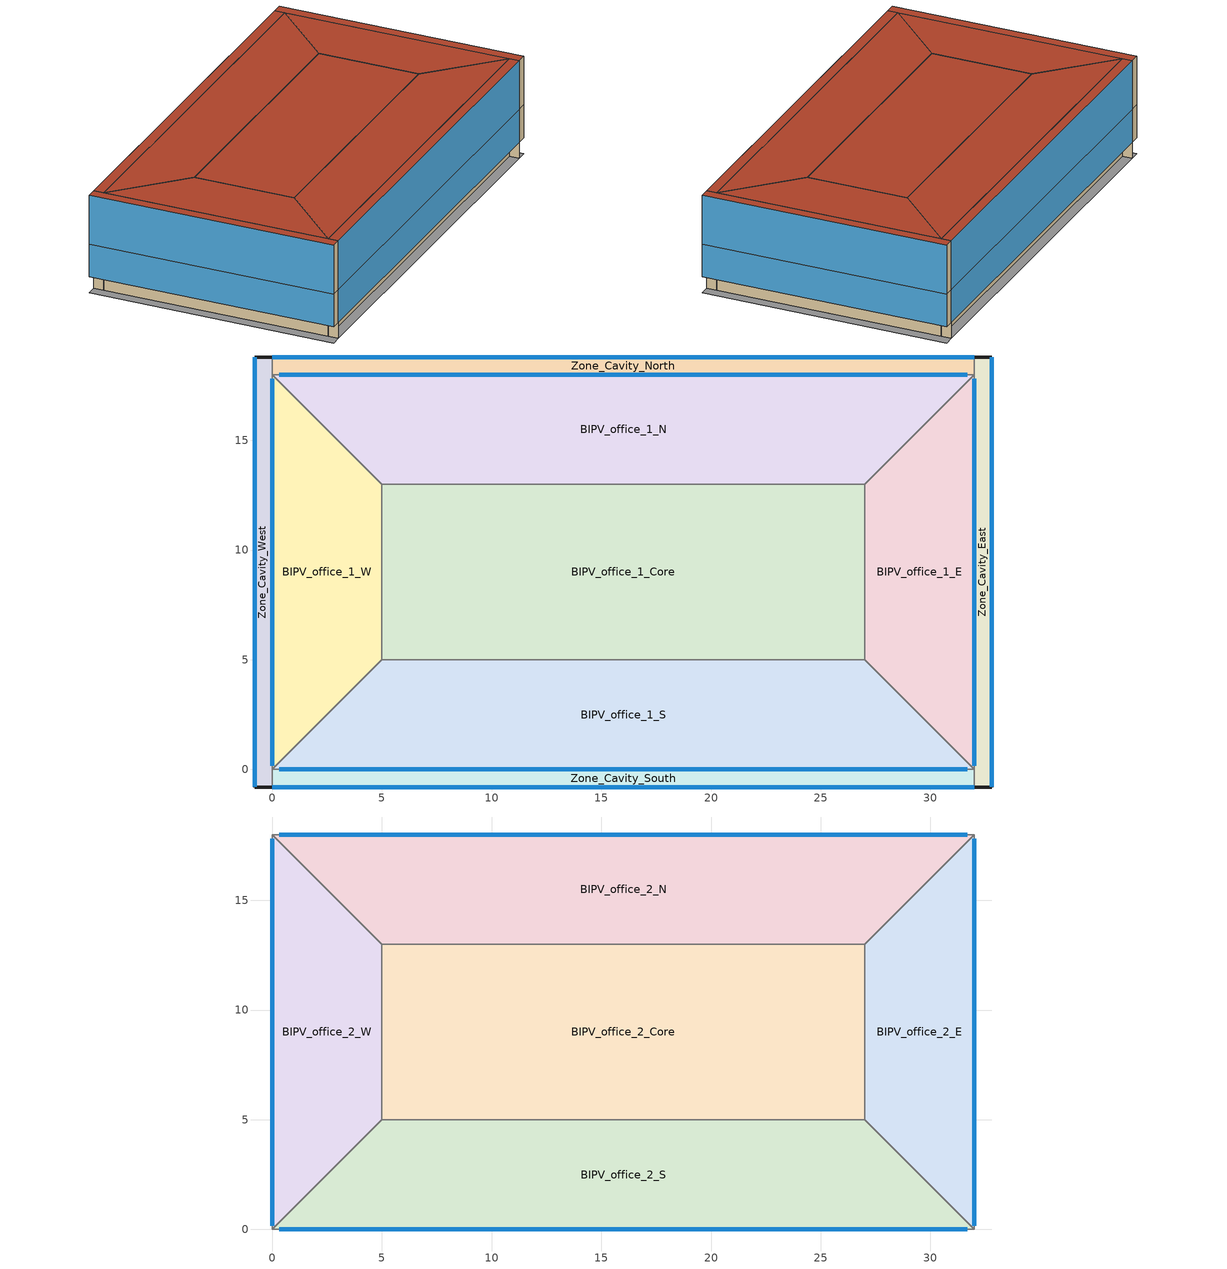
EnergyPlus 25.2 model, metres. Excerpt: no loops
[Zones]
BIPV_office_1_Core
 floor ground (Generic Ground Slab): 27,13 27,5 5,5 5,13 z0
 wall to BIPV_office_1_S (Generic Interior Wall): 5,5 27,5 z0:4
 wall to BIPV_office_1_E (Generic Interior Wall): 27,5 27,13 z0:4
 wall to BIPV_office_1_N (Generic Interior Wall): 27,13 5,13 z0:4
 wall to BIPV_office_1_W (Generic Interior Wall): 5,13 5,5 z0:4
BIPV_office_1_S
 floor ground (Generic Ground Slab): 27,5 32,0 0,0 5,5 z0
 wall to Zone_Cavity_South (Generic Exterior Wall): 0,0 32,0 z0:4
 wall to BIPV_office_1_W (Generic Interior Wall): 0,0 5,5 z0:4
 wall to BIPV_office_1_E (Generic Interior Wall): 32,0 27,5 z0:4
 window inside (Generic Double Pane): 0.32,0 31.68,0 z0.29:3.96
BIPV_office_1_E
 floor ground (Generic Ground Slab): 27,13 32,18 32,0 27,5 z0
 wall to Zone_Cavity_East (Generic Exterior Wall): 32,0 32,18 z0:4
 wall to BIPV_office_1_N (Generic Interior Wall): 27,13 32,18 z0:4
 window inside (Generic Double Pane): 32,0.18 32,17.82 z0.29:3.96
BIPV_office_1_N
 floor ground (Generic Ground Slab): 5,13 0,18 32,18 27,13 z0
 wall to Zone_Cavity_North (Generic Exterior Wall): 32,18 0,18 z0:4
 wall to BIPV_office_1_W (Generic Interior Wall): 0,18 5,13 z0:4
 window inside (Generic Double Pane): 31.68,18 0.32,18 z0.29:3.96
BIPV_office_1_W
 floor ground (Generic Ground Slab): 5,5 0,0 0,18 5,13 z0
 wall to Zone_Cavity_West (Generic Exterior Wall): 0,18 0,0 z0:4
 window inside (Generic Double Pane): 0,17.82 0,0.18 z0.29:3.96
Zone_Cavity_South
 floor ground (Generic Ground Slab): 0,0 32,0 32,-0.8 0,-0.8 z0
 wall outside (Generic Exterior Wall): 0,-0.8 32,-0.8 z1.33:4; 0,-0.8 32,-0.8 z4:8
 wall to Zone_Cavity_West (Generic Exterior Wall): 0,0 0,-0.8 z0:4; 0,0 0,-0.8 z4:8
 wall to Zone_Cavity_East (Generic Exterior Wall): 32,-0.8 32,0 z0:4; 32,-0.8 32,0 z4:8
 wall to BIPV_office_2_S (Generic Exterior Wall): 32,0 0,0 z4:8
 window inside (Generic Double Pane): 31.68,0 0.32,0 z4.29:7.96
 window (Generic Double Pane): 0,-0.8 32,-0.8 z1.33:4; 0,-0.8 32,-0.8 z4:8
 roof outside (Generic Roof): 0,-0.8 32,-0.8 32,0 0,0 z8
Zone_Cavity_East
 floor ground (Generic Ground Slab): 32,-0.8 32,18.8 32.8,18.8 32.8,-0.8 z0
 wall outside (Generic Exterior Wall): 32,-0.8 32.8,-0.8 32.8,18.8 32,18.8 z1.33:4; 32,-0.8 32.8,-0.8 32.8,18.8 32,18.8 z4:8
 wall to Zone_Cavity_North (Generic Exterior Wall): 32,18.8 32,18 z0:4; 32,18.8 32,18 z4:8
 wall to BIPV_office_2_E (Generic Exterior Wall): 32,18 32,0 z4:8
 window inside (Generic Double Pane): 32,17.82 32,0.18 z4.29:7.96
 window (Generic Double Pane): 32.8,-0.8 32.8,18.8 z1.33:4; 32.8,-0.8 32.8,18.8 z4:8
 roof outside (Generic Roof): 32,-0.8 32.8,-0.8 32.8,18.8 32,18.8 z8
Zone_Cavity_North
 floor ground (Generic Ground Slab): 32,18 0,18 0,18.8 32,18.8 z0
 wall outside (Generic Exterior Wall): 32,18.8 0,18.8 z1.33:4; 32,18.8 0,18.8 z4:8
 wall to Zone_Cavity_West (Generic Exterior Wall): 0,18.8 0,18 z0:4; 0,18.8 0,18 z4:8
 wall to BIPV_office_2_N (Generic Exterior Wall): 0,18 32,18 z4:8
 window inside (Generic Double Pane): 0.32,18 31.68,18 z4.29:7.96
 window (Generic Double Pane): 32,18.8 0,18.8 z1.33:4; 32,18.8 0,18.8 z4:8
 roof outside (Generic Roof): 0,18 32,18 32,18.8 0,18.8 z8
Zone_Cavity_West
 floor ground (Generic Ground Slab): 0,18.8 0,-0.8 -0.8,-0.8 -0.8,18.8 z0
 wall outside (Generic Exterior Wall): 0,18.8 -0.8,18.8 -0.8,-0.8 0,-0.8 z1.33:4; 0,18.8 -0.8,18.8 -0.8,-0.8 0,-0.8 z4:8
 wall to BIPV_office_2_W (Generic Exterior Wall): 0,0 0,18 z4:8
 window inside (Generic Double Pane): 0,0.18 0,17.82 z4.29:7.96
 window (Generic Double Pane): -0.8,18.8 -0.8,-0.8 z1.33:4; -0.8,18.8 -0.8,-0.8 z4:8
 roof outside (Generic Roof): 0,18.8 -0.8,18.8 -0.8,-0.8 0,-0.8 z8
BIPV_office_2_Core
 floor to BIPV_office_1_Core (Generic Interior Floor): 27,13 27,5 5,5 5,13 z4
 wall to BIPV_office_2_S (Generic Interior Wall): 5,5 27,5 z4:8
 wall to BIPV_office_2_E (Generic Interior Wall): 27,5 27,13 z4:8
 wall to BIPV_office_2_N (Generic Interior Wall): 27,13 5,13 z4:8
 wall to BIPV_office_2_W (Generic Interior Wall): 5,13 5,5 z4:8
 roof outside (Generic Roof): 5,13 5,5 27,5 27,13 z8
BIPV_office_2_S
 floor to BIPV_office_1_S (Generic Interior Floor): 27,5 32,0 0,0 5,5 z4
 wall to BIPV_office_2_W (Generic Interior Wall): 0,0 5,5 z4:8
 wall to BIPV_office_2_E (Generic Interior Wall): 32,0 27,5 z4:8
 roof outside (Generic Roof): 5,5 0,0 32,0 27,5 z8
BIPV_office_2_E
 floor to BIPV_office_1_E (Generic Interior Floor): 27,13 32,18 32,0 27,5 z4
 wall to BIPV_office_2_N (Generic Interior Wall): 27,13 32,18 z4:8
 roof outside (Generic Roof): 27,5 32,0 32,18 27,13 z8
BIPV_office_2_N
 floor to BIPV_office_1_N (Generic Interior Floor): 5,13 0,18 32,18 27,13 z4
 wall to BIPV_office_2_W (Generic Interior Wall): 0,18 5,13 z4:8
 roof outside (Generic Roof): 27,13 32,18 0,18 5,13 z8
BIPV_office_2_W
 floor to BIPV_office_1_W (Generic Interior Floor): 5,5 0,0 0,18 5,13 z4
 roof outside (Generic Roof): 5,13 0,18 0,0 5,5 z8
[Building]
unnamed: North Axis {deg}=0; Terrain=City; Solar Distribution=FullExterior
[Site:Location]
Site 1: 0, 0, 0, 0
[Site:WaterMainsTemperature]
CorrelationFromWeatherFile
[SizingPeriod:DesignDay]
KWANGJU Cooling Design Day 0.4% Condns DB=>MWB: 8, 21, SummerDesignDay, 31.9964, 7.2, DefaultMultipliers, Wetbulb, 25.4, 100712, 2.3, 235, No, No, No, ASHRAEClearSky, 1, FullResetAtBeginEnvironment
KWANGJU Heating Design Day 99.6% Condns DB: 1, 21, WinterDesignDay, -5.9928, 0, DefaultMultipliers, Wetbulb, -5.9928, 100712, 2.7, 348, No, No, No, ASHRAEClearSky, 0, FullResetAtBeginEnvironment
[Material]
Generic 50mm Insulation: MediumRough, 0.05, 0.03, 43, 1210, 0.9, 0.7, 0.7
Generic Acoustic Tile: MediumSmooth, 0.02, 0.06, 368, 590, 0.9, 0.2, 0.2
Generic Brick: MediumRough, 0.1, 0.9, 1920, 790, 0.9, 0.65, 0.65
Generic Ceiling Air Gap: Smooth, 0.1, 0.556, 1.28, 1000, 0.9, 0.7, 0.7
Generic Gypsum Board: MediumSmooth, 0.0127, 0.16, 800, 1090, 0.9, 0.5, 0.5
Generic HW Concrete: MediumRough, 0.2, 1.95, 2240, 900, 0.9, 0.8, 0.8
Generic LW Concrete: MediumRough, 0.1, 0.53, 1280, 840, 0.9, 0.8, 0.8
Generic Roof Membrane: MediumRough, 0.01, 0.16, 1120, 1460, 0.9, 0.65, 0.65
Generic Wall Air Gap: Smooth, 0.1, 0.667, 1.28, 1000, 0.9, 0.7, 0.7
[WindowMaterial:Gas]
Generic Window Air Gap: Air, 0.0127
[WindowMaterial:Glazing]
Generic Clear Glass: SpectralAverage, 0.006, 0.77, 0.07, 0.07, 0.88, 0.08, 0.08, 0, 0.84, 0.84, 1, 1, No
Generic Low-e Glass: SpectralAverage, 0.006, 0.45, 0.36, 0.36, 0.71, 0.21, 0.21, 0, 0.84, 0.047, 1, 1, No
[Construction]
Generic Double Pane: Generic Low-e Glass, Generic Window Air Gap, Generic Clear Glass
Generic Exterior Wall: Generic Brick, Generic LW Concrete, Generic 50mm Insulation, Generic Wall Air Gap, Generic Gypsum Board
Generic Ground Slab: Generic 50mm Insulation, Generic HW Concrete
Generic Interior Floor: Generic Acoustic Tile, Generic Ceiling Air Gap, Generic LW Concrete
Generic Interior Wall: Generic Gypsum Board, Generic Wall Air Gap, Generic Gypsum Board
Generic Roof: Generic Roof Membrane, Generic 50mm Insulation, Generic LW Concrete, Generic Ceiling Air Gap, Generic Acoustic Tile
[DesignSpecification:OutdoorAir]
SmallOffice Building_Ventilation: Sum, 0.00156214, 0.000352479, 0, 0
[Zone]
BIPV_office_1_Core; BIPV_office_1_S; BIPV_office_1_E; BIPV_office_1_N; BIPV_office_1_W; BIPV_office_2_Core; BIPV_office_2_S; BIPV_office_2_E; BIPV_office_2_N; BIPV_office_2_W; Zone_Cavity_South; Zone_Cavity_East; Zone_Cavity_North; Zone_Cavity_West: 0, 0, 0, 0, 1, 1, autocalculate, autocalculate, autocalculate
[Space]
BIPV_office_1_Core_Space: BIPV_office_1_Core
BIPV_office_1_S_Space: BIPV_office_1_S
BIPV_office_1_E_Space: BIPV_office_1_E
BIPV_office_1_N_Space: BIPV_office_1_N
BIPV_office_1_W_Space: BIPV_office_1_W
BIPV_office_2_Core_Space: BIPV_office_2_Core
BIPV_office_2_S_Space: BIPV_office_2_S
BIPV_office_2_E_Space: BIPV_office_2_E
BIPV_office_2_N_Space: BIPV_office_2_N
BIPV_office_2_W_Space: BIPV_office_2_W
[ZoneControl:Thermostat]
BIPV_office_1_Core Thermostat: BIPV_office_1_Core, BIPV_office_1 Thermostat Schedule, SmallOffice Building_Setpoint..BIPV_office_1_Core, 0
BIPV_office_1_S Thermostat: BIPV_office_1_S, BIPV_office_1 Thermostat Schedule, SmallOffice Building_Setpoint..BIPV_office_1_S, 0
BIPV_office_1_E Thermostat: BIPV_office_1_E, BIPV_office_1 Thermostat Schedule, SmallOffice Building_Setpoint..BIPV_office_1_E, 0
BIPV_office_1_N Thermostat: BIPV_office_1_N, BIPV_office_1 Thermostat Schedule, SmallOffice Building_Setpoint..BIPV_office_1_N, 0
BIPV_office_1_W Thermostat: BIPV_office_1_W, BIPV_office_1 Thermostat Schedule, SmallOffice Building_Setpoint..BIPV_office_1_W, 0
BIPV_office_2_Core Thermostat: BIPV_office_2_Core, BIPV_office_2 Thermostat Schedule, SmallOffice Building_Setpoint..BIPV_office_2_Core, 0
BIPV_office_2_S Thermostat: BIPV_office_2_S, BIPV_office_2 Thermostat Schedule, SmallOffice Building_Setpoint..BIPV_office_2_S, 0
BIPV_office_2_E Thermostat: BIPV_office_2_E, BIPV_office_2 Thermostat Schedule, SmallOffice Building_Setpoint..BIPV_office_2_E, 0
BIPV_office_2_N Thermostat: BIPV_office_2_N, BIPV_office_2 Thermostat Schedule, SmallOffice Building_Setpoint..BIPV_office_2_N, 0
BIPV_office_2_W Thermostat: BIPV_office_2_W, BIPV_office_2 Thermostat Schedule, SmallOffice Building_Setpoint..BIPV_office_2_W, 0
[ThermostatSetpoint:DualSetpoint]
SmallOffice Building_Setpoint..BIPV_office_1_Core; SmallOffice Building_Setpoint..BIPV_office_1_S; SmallOffice Building_Setpoint..BIPV_office_1_E; SmallOffice Building_Setpoint..BIPV_office_1_N; SmallOffice Building_Setpoint..BIPV_office_1_W; SmallOffice Building_Setpoint..BIPV_office_2_Core; SmallOffice Building_Setpoint..BIPV_office_2_S; SmallOffice Building_Setpoint..BIPV_office_2_E; SmallOffice Building_Setpoint..BIPV_office_2_N; SmallOffice Building_Setpoint..BIPV_office_2_W: SmallOffice Building_Setpoint_HtgSetp Schedule, SmallOffice Building_Setpoint_ClgSetp Schedule
[ZoneHVAC:IdealLoadsAirSystem]
BIPV_office_1_Core Ideal Loads Air System; BIPV_office_1_S Ideal Loads Air System; BIPV_office_1_E Ideal Loads Air System; BIPV_office_1_N Ideal Loads Air System; BIPV_office_1_W Ideal Loads Air System; BIPV_office_2_Core Ideal Loads Air System; BIPV_office_2_S Ideal Loads Air System; BIPV_office_2_E Ideal Loads Air System; BIPV_office_2_N Ideal Loads Air System; BIPV_office_2_W Ideal Loads Air System: 50, 13, LimitCapacity, Autosize, LimitFlowRateAndCapacity, Autosize, Autosize, None, SmallOffice Building_Ventilation, None, DifferentialDryBulb, 0, 0
[Zone equipment]
BIPV_office_1_Core: BIPV_office_1_Core Ideal Loads Air System
BIPV_office_1_S: BIPV_office_1_S Ideal Loads Air System
BIPV_office_1_E: BIPV_office_1_E Ideal Loads Air System
BIPV_office_1_N: BIPV_office_1_N Ideal Loads Air System
BIPV_office_1_W: BIPV_office_1_W Ideal Loads Air System
BIPV_office_2_Core: BIPV_office_2_Core Ideal Loads Air System
BIPV_office_2_S: BIPV_office_2_S Ideal Loads Air System
BIPV_office_2_E: BIPV_office_2_E Ideal Loads Air System
BIPV_office_2_N: BIPV_office_2_N Ideal Loads Air System
BIPV_office_2_W: BIPV_office_2_W Ideal Loads Air System
[Sizing:Zone]
BIPV_office_1_Core; BIPV_office_1_S; BIPV_office_1_E; BIPV_office_1_N; BIPV_office_1_W; BIPV_office_2_Core; BIPV_office_2_S; BIPV_office_2_E; BIPV_office_2_N; BIPV_office_2_W: SupplyAirTemperature, 14, 11.11, SupplyAirTemperature, 40, 11.11, 0.0085, 0.008, SmallOffice Building_Ventilation, DesignDay, 0, 0.000762, 0, 0, DesignDay, 0, 0.002032, 0.141576, 0.3, No, Sensible Load Only No Latent Load, HumidityRatioDifference, 0.005, HumidityRatioDifference, 0.005, Coincident
[ZoneVentilation:DesignFlowRate]
Story1_Cavity_South_BottomInletVent; Story2_Cavity_South_TopOutletVent: Zone_Cavity_South, DSF_Damper_TopBottom_Schedule, AirChanges/Hour, , , , 20, Natural, , , 1, 0, 0, 0, -100, , 100, , -100
Story1_Cavity_South_OuterLouverVent; Story2_Cavity_South_OuterLouverVent: Zone_Cavity_South, DSF_Damper_OuterSkin_Schedule, AirChanges/Hour, , , , 20, Natural, , , 1, 0, 0, 0, -100, , 100, , -100
Story1_Cavity_East_BottomInletVent; Story2_Cavity_East_TopOutletVent: Zone_Cavity_East, DSF_Damper_TopBottom_Schedule, AirChanges/Hour, , , , 20, Natural, , , 1, 0, 0, 0, -100, , 100, , -100
Story1_Cavity_East_OuterLouverVent; Story2_Cavity_East_OuterLouverVent: Zone_Cavity_East, DSF_Damper_OuterSkin_Schedule, AirChanges/Hour, , , , 20, Natural, , , 1, 0, 0, 0, -100, , 100, , -100
Story1_Cavity_North_BottomInletVent; Story2_Cavity_North_TopOutletVent: Zone_Cavity_North, DSF_Damper_TopBottom_Schedule, AirChanges/Hour, , , , 20, Natural, , , 1, 0, 0, 0, -100, , 100, , -100
Story1_Cavity_North_OuterLouverVent; Story2_Cavity_North_OuterLouverVent: Zone_Cavity_North, DSF_Damper_OuterSkin_Schedule, AirChanges/Hour, , , , 20, Natural, , , 1, 0, 0, 0, -100, , 100, , -100
Story1_Cavity_West_BottomInletVent; Story2_Cavity_West_TopOutletVent: Zone_Cavity_West, DSF_Damper_TopBottom_Schedule, AirChanges/Hour, , , , 20, Natural, , , 1, 0, 0, 0, -100, , 100, , -100
Story1_Cavity_West_OuterLouverVent; Story2_Cavity_West_OuterLouverVent: Zone_Cavity_West, DSF_Damper_OuterSkin_Schedule, AirChanges/Hour, , , , 20, Natural, , , 1, 0, 0, 0, -100, , 100, , -100
[PythonPlugin:SearchPaths]
Add Current Working Directory to Search Path=Yes; Add Input File Directory to Search Path=Yes
[PythonPlugin:Instance]
DSFOnlyRealscalePlugin: Run During Warmup Days=Yes; Module=260817_only_dsf; Class=DSFOnlyRealscalePlugin
[PythonPlugin:Variables]
DSF_Vars: Variable Name 1=DSF_TopBottom_Damper; Variable Name 2=DSF_OuterSkin_Damper; Variable Name 3=DSF_Operating_Mode
[PythonPlugin:OutputVariable]
DSF_TopBottom_Damper: DSF_TopBottom_Damper, Averaged, ZoneTimestep
DSF_OuterSkin_Damper: DSF_OuterSkin_Damper, Averaged, ZoneTimestep
DSF_Operating_Mode: DSF_Operating_Mode, Averaged, ZoneTimestep
[Schedule:Day:Interval]
SmallOffice Building_Setpoint_HtgSetp Schedule_Sunday; {5832e565-f260-4ccb-902c-8ae9f5a86973}; {fba14092-00e8-434f-add5-77b68a9adaff}: No, 24:00, 5
{0bbde62b-160a-46ff-87f0-0b6cbdfc300a}: No, 06:00, 5, 19:00, 20, 24:00, 5
{3db53bec-8502-4e50-8986-7d680819bc3b}: No, 24:00, 20
SmallOffice Building_Setpoint_ClgSetp Schedule_Sunday; {4eaebea0-3f8f-46e7-809d-2f8d126b914c}; {e92dc219-477a-4ce9-b1d5-b005533b75f4}: No, 24:00, 35
{e9790e37-3b3b-42cf-82c1-18e6ddd9fb4b}: No, 06:00, 35, 18:00, 26, 24:00, 35
{7b09cd07-3853-41a2-beb7-1b5d5c29a2b4}: No, 24:00, 26
[Schedule:Week:Daily]
SmallOffice Building_Setpoint_HtgSetp Schedule Week Rule - Jan1-Dec31: SmallOffice Building_Setpoint_HtgSetp Schedule_Sunday, {0bbde62b-160a-46ff-87f0-0b6cbdfc300a}, {0bbde62b-160a-46ff-87f0-0b6cbdfc300a}, {0bbde62b-160a-46ff-87f0-0b6cbdfc300a}, {0bbde62b-160a-46ff-87f0-0b6cbdfc300a}, {0bbde62b-160a-46ff-87f0-0b6cbdfc300a}, SmallOffice Building_Setpoint_HtgSetp Schedule_Sunday, {fba14092-00e8-434f-add5-77b68a9adaff}, {5832e565-f260-4ccb-902c-8ae9f5a86973}, {3db53bec-8502-4e50-8986-7d680819bc3b}, SmallOffice Building_Setpoint_HtgSetp Schedule_Sunday, SmallOffice Building_Setpoint_HtgSetp Schedule_Sunday
SmallOffice Building_Setpoint_ClgSetp Schedule Week Rule - Jan1-Dec31: SmallOffice Building_Setpoint_ClgSetp Schedule_Sunday, {e9790e37-3b3b-42cf-82c1-18e6ddd9fb4b}, {e9790e37-3b3b-42cf-82c1-18e6ddd9fb4b}, {e9790e37-3b3b-42cf-82c1-18e6ddd9fb4b}, {e9790e37-3b3b-42cf-82c1-18e6ddd9fb4b}, {e9790e37-3b3b-42cf-82c1-18e6ddd9fb4b}, SmallOffice Building_Setpoint_ClgSetp Schedule_Sunday, {e92dc219-477a-4ce9-b1d5-b005533b75f4}, {7b09cd07-3853-41a2-beb7-1b5d5c29a2b4}, {4eaebea0-3f8f-46e7-809d-2f8d126b914c}, SmallOffice Building_Setpoint_ClgSetp Schedule_Sunday, SmallOffice Building_Setpoint_ClgSetp Schedule_Sunday
[Schedule:Year]
SmallOffice Building_Setpoint_HtgSetp Schedule: SmallOffice Building_Setpoint_HtgSetp Schedule Week Rule - Jan1-Dec31, 1, 1, 12, 31
SmallOffice Building_Setpoint_ClgSetp Schedule: SmallOffice Building_Setpoint_ClgSetp Schedule Week Rule - Jan1-Dec31, 1, 1, 12, 31
[Schedule:Compact]
BIPV_office_1 Thermostat Schedule; BIPV_office_2 Thermostat Schedule: Through: 12/31, For: AllDays, Until: 24:00, 4
DSF_Damper_TopBottom_Schedule; DSF_Damper_OuterSkin_Schedule: Fractional, Through: 12/31, For: AllDays, Until: 24:00, 0
